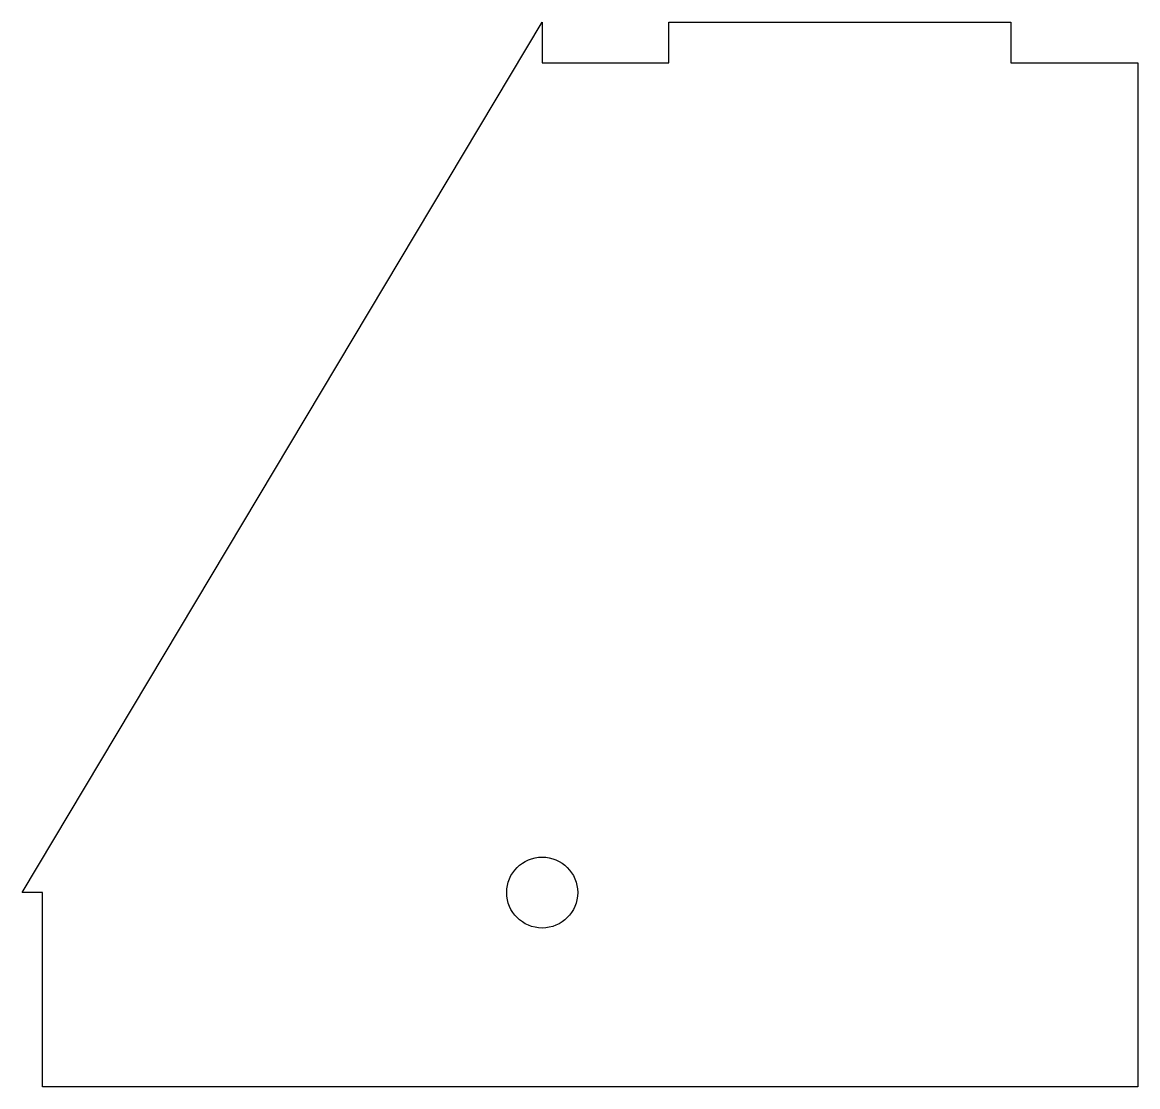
# Model space of a CAD drawing. Header units: millimetres. Extents: x 0 to 110, y 20 to 125.
import ezdxf

# ---------------------------------------------------------------- set-up
doc = ezdxf.new("R2010")
doc.units = ezdxf.units.MM
doc.layers.get('0').update_dxf_attribs({"linetype": 'CONTINUOUS'})

msp = doc.modelspace()

# ---------------------------------------------------------------- linework, layer by layer
msp.add_lwpolyline([(97.5, 121), (110, 121), (110, 20), (2, 20), (2, 39.15), (0, 39.15), (51.27, 125), (51.27, 121), (63.77, 121), (63.77, 125), (97.5, 125)], close=True)
msp.add_circle((51.27, 39.15), 3.5)

doc.saveas('drawing.dxf')
